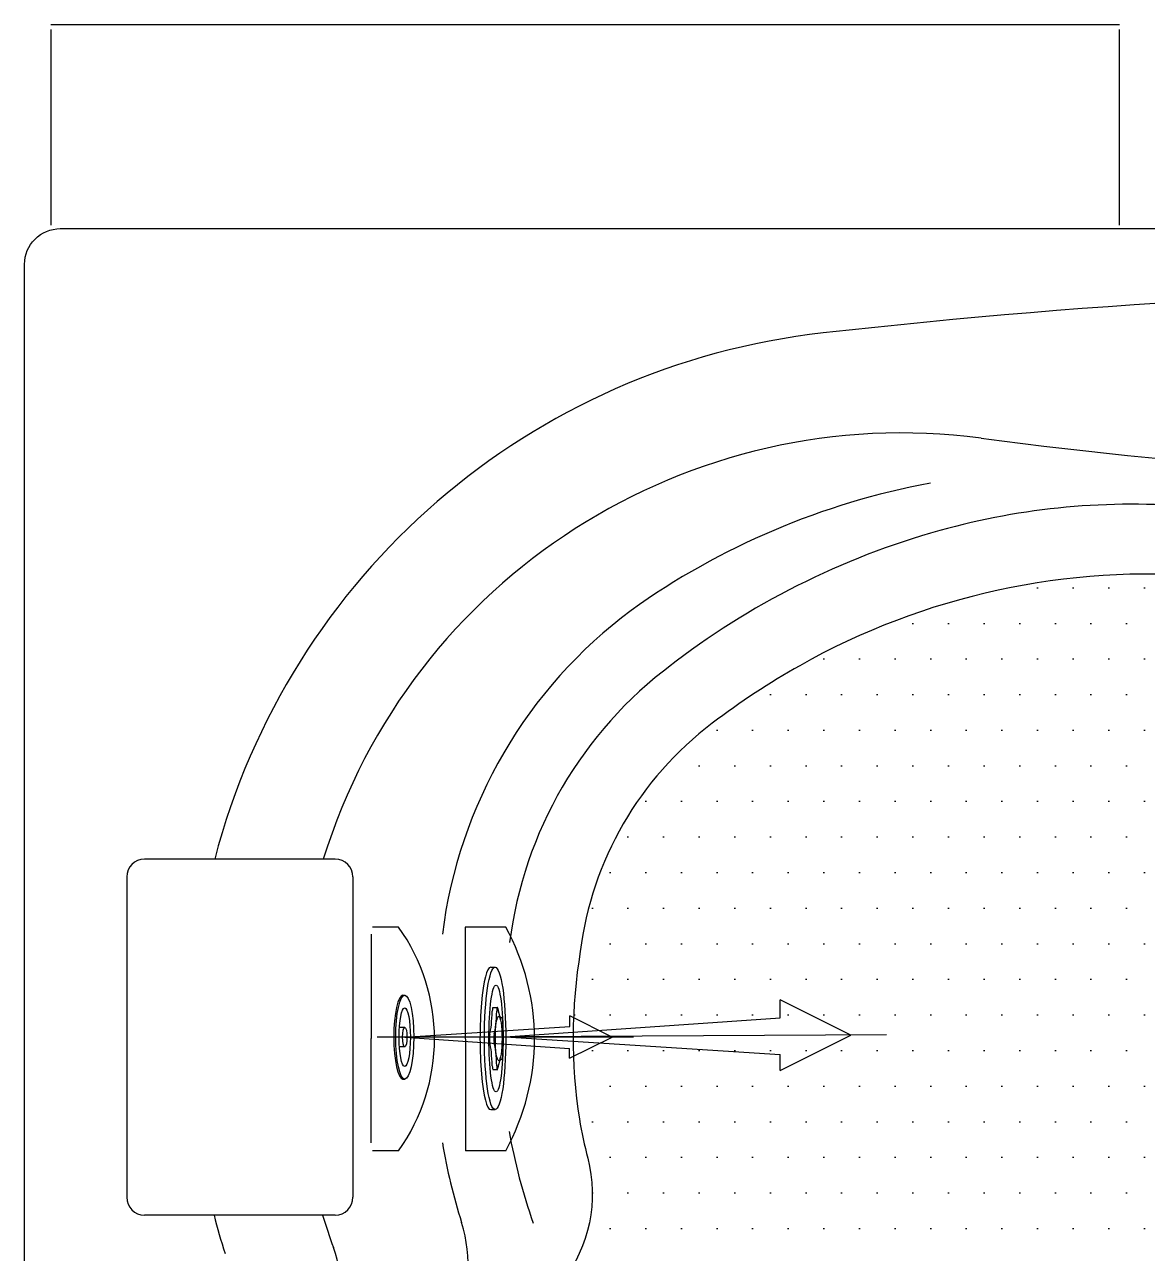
# Model space of a CAD drawing. Header units: millimetres. Extents: x -1273.34 to -1271.51, y 2239.52 to 2240.95.
# Drawn here: x -1273.338 to -1272.707, y 2240.258 to 2240.948 of the extents above; entities that cross this region are included whole.
import ezdxf

# ---------------------------------------------------------------- set-up
doc = ezdxf.new("R2010")
doc.units = ezdxf.units.MM
doc.linetypes.add('CENTER2', pattern=[1.125, 0.75, -0.125, 0.125, -0.125])
doc.layers.add('jacuzzi', color=1, linetype='Continuous')
doc.layers.add('LCOTA02', color=1, linetype='Continuous')

# ---------------------------------------------------------------- blocks, each defined once
blk = doc.blocks.new('*E5')
at = {"layer": 'LCOTA02', "extrusion": (0, 0, -1)}
for centre, start_param, end_param in [((-0.143, 1.566), -1.378279, 0), ((-0.128, -1.395), 3.141593, 4.519872)]:
    blk.add_ellipse(centre, major_axis=(-0.001, 0.268), ratio=0.15, start_param=start_param, end_param=end_param, dxfattribs=at)
blk = doc.blocks.new('A$C302A24D9')
at = {"layer": 'jacuzzi'}
for p, q in [((1.813, 1.017), (1.813, 1.61)), ((2.901, 1.017), (2.901, 1.61)), ((0, 1.229), (0, 1.017)), ((4.714, 1.229), (4.714, 1.017))]:
    blk.add_line(p, q, dxfattribs=at)
at = {"layer": 'jacuzzi', "extrusion": (0, 0, -1)}
for centre, major_axis, ratio, start_param, end_param in [((2.357, 1.229), (2.357, 0), 0.431953, 3.141593, 6.283185), ((2.357, 1.017), (2.357, 0), 0.431953, 3.141593, 9.424778), ((2.357, 1.017), (1.646, 0), 0.381644, 3.141593, 9.424778), ((2.357, 1.017), (0.544, 0), 0.461888, 1.570796326794896, 7.853981633974482)]:
    blk.add_ellipse(centre, major_axis=major_axis, ratio=ratio, start_param=start_param, end_param=end_param, dxfattribs=at)

msp = doc.modelspace()

# ---------------------------------------------------------------- hatches: boundary and pattern name
at = {"layer": 'jacuzzi'}
h = msp.add_hatch(dxfattribs=at)
h.set_pattern_fill('DOTS', color=256, scale=0.32, style=0)
h.set_pattern_definition([(0, (-1262.389126, 2236.751674), (0.01, 0.02), [0, -0.02])])
edge = h.paths.add_edge_path()
edge.add_arc((-1273.09914, 2240.29107), 0.08, -37.88, 14.54285, ccw=False)
edge.add_arc((-1272.83868, 2240.08844), 0.25, 142.12, 236.59142)
edge.add_arc((-1272.77295, 2240.18809), 0.36937, 236.59142, 281.96937)
edge.add_arc((-1272.42299, 2236.88393), 2.95549, 92.20227, 95.30703, ccw=False)
edge.add_arc((-1272.53848, 2239.8872), 0.05, 272.20227, 360.61685)
edge.add_arc((-1272.42299, 2239.88844), 0.0655, -0.59542, 180.61685, ccw=False)
edge.add_arc((-1272.30749, 2239.88724), 0.05, 179.40458, 267.80295)
edge.add_arc((-1272.42162, 2236.91257), 2.92686, 85.139, 87.80295, ccw=False)
edge.add_arc((-1272.1397, 2240.22747), 0.4, 265.139, 299.40293)
edge.add_arc((-1272.1512, 2240.24804), 0.42357, 299.3912, 307.17188)
edge.add_arc((-1272.00896, 2240.06321), 0.19035, 306.67076, 352.84825)
edge.add_arc((-1272.11438, 2240.08832), 0.29831, 350.58377, 373.45174)
edge.add_arc((-1271.74644, 2240.17632), 0.08, 142.23055, 193.45174, ccw=False)
edge.add_arc((-1272.0073, 2240.37844), 0.25, 322.23055, 416.59142)
edge.add_arc((-1272.07302, 2240.2788), 0.36937, 56.59142, 101.63405)
edge.add_arc((-1272.42436, 2243.55431), 2.92686, 265.139, 275.42768, ccw=False)
edge.add_arc((-1272.70627, 2240.23942), 0.4, 85.139, 119.40293)
edge.add_arc((-1272.69347, 2240.2167), 0.42608, 119.40293, 127.32118)
edge.add_arc((-1272.837, 2240.40367), 0.19037, 127.08428, 172.84714)
edge.add_arc((-1272.7316, 2240.37857), 0.29831, 170.58377, 188.78193)
edge.add_arc((-1272.76232, 2240.37844), 0.26797, 189.75826, 194.54285)

# ---------------------------------------------------------------- linework, layer by layer
for p, q in [((-1273.32316, 2240.94811), (-1272.72316, 2240.94811)), ((-1273.32324, 2240.94532), (-1273.32324, 2240.83532)), ((-1272.72324, 2240.94532), (-1272.72324, 2240.83532)), ((-1273.16355, 2240.47921), (-1273.27061, 2240.47921)), ((-1273.28061, 2240.46921), (-1273.28061, 2240.28921)), ((-1273.15355, 2240.46921), (-1273.15355, 2240.28921)), ((-1273.14337, 2240.4371), (-1273.14337, 2240.37844)), ((-1273.12791, 2240.44105), (-1273.14267, 2240.44105)), ((-1273.09054, 2240.44105), (-1273.09045, 2240.31537)), ((-1273.06778, 2240.44105), (-1273.09054, 2240.44105)), ((-1273.07623, 2240.41844), (-1273.07373, 2240.41844)), ((-1273.07496, 2240.39593), (-1273.07246, 2240.39593)), ((-1272.91359, 2240.38999), (-1272.91357, 2240.40014)), ((-1272.87394, 2240.38025), (-1272.91357, 2240.40014)), ((-1273.06797, 2240.37934), (-1272.91359, 2240.38999)), ((-1273.03182, 2240.38513), (-1273.03178, 2240.39122)), ((-1273.00806, 2240.37917), (-1273.03178, 2240.39122)), ((-1273.12448, 2240.37921), (-1273.03182, 2240.38513)), ((-1273.14337, 2240.31979), (-1273.14337, 2240.37844)), ((-1273.12448, 2240.37921), (-1273.0319, 2240.37285)), ((-1273.06797, 2240.37934), (-1272.91362, 2240.36952)), ((-1273.03194, 2240.36743), (-1273.00806, 2240.37917)), ((-1272.91363, 2240.36048), (-1272.87394, 2240.38025)), ((-1273.03194, 2240.36743), (-1273.0319, 2240.37285)), ((-1272.91363, 2240.36048), (-1272.91362, 2240.36952)), ((-1273.07496, 2240.36096), (-1273.07222, 2240.36096)), ((-1273.07623, 2240.33844), (-1273.07373, 2240.33844)), ((-1273.12791, 2240.31537), (-1273.14258, 2240.31537)), ((-1273.06778, 2240.31537), (-1273.09045, 2240.31537)), ((-1273.16355, 2240.27921), (-1273.27061, 2240.27921))]:
    msp.add_line(p, q, dxfattribs=at)
at = {"layer": 'jacuzzi', "linetype": 'CENTER2'}
for p, q in [((-1272.99605, 2240.37921), (-1273.14002, 2240.37921)), ((-1272.85392, 2240.38042), (-1273.09387, 2240.37921))]:
    msp.add_line(p, q, dxfattribs=at)
at = {"layer": 'jacuzzi', "color": 3}
msp.add_lwpolyline([(-1271.52799, 2239.63344), (-1273.31799, 2239.63344, -0.414214), (-1273.33799, 2239.65344), (-1273.33799, 2240.81344, -0.414214), (-1273.31799, 2240.83344), (-1271.52799, 2240.83344, -0.414214), (-1271.50799, 2240.81344), (-1271.50799, 2239.65344, -0.414214)], format="xyb", close=True, dxfattribs=at)
at = {"layer": 'jacuzzi'}
msp.add_lwpolyline([(-1273.02171, 2240.31116, -0.232812), (-1273.036, 2240.24195, 0.43726), (-1272.97633, 2239.87975, 0.200627), (-1272.69635, 2239.82675, -0.013548), (-1272.53656, 2239.83724, 0.406132), (-1272.48848, 2239.88774, -1.010635), (-1272.35749, 2239.88776, 0.40605), (-1272.30941, 2239.83728, -0.011624), (-1272.1736, 2239.82891, 0.150629), (-1271.94332, 2239.87899, 0.033963), (-1271.89527, 2239.91053, 0.204259), (-1271.82008, 2240.03951, 0.100113), (-1271.82425, 2240.15771, -0.227292), (-1271.80968, 2240.22532, 0.436686), (-1271.86965, 2240.58714, 0.199106), (-1272.14751, 2240.64058, -0.044923), (-1272.67238, 2240.63798, 0.150629), (-1272.90265, 2240.5879, 0.034564), (-1272.95179, 2240.55554, 0.202375), (-1273.02589, 2240.42738, 0.079572), (-1273.02642, 2240.33303, 0.02088)], format="xyb", close=True, dxfattribs=at)
for centre, radius, start, end in [((-1272.42299, 2236.58941), 4.21135, 83.64034, 96.35966), ((-1272.8453, 2240.37844), 0.39885, 96.35966, 165.36666), ((-1272.8453, 2240.37844), 0.34019, 82.49252, 162.7711), ((-1272.42299, 2243.58296), 2.89203, 262.49252, 270), ((-1272.7528, 2240.27705), 0.42038, 100.48668, 125.57032), ((-1272.7163, 2240.2786), 0.4, 84.90711, 105.61671), ((-1272.70479, 2240.23743), 0.44275, 105.61671, 127.82813), ((-1272.83702, 2240.40368), 0.26844, 126.67076, 172.84825), ((-1272.83702, 2240.40368), 0.23035, 126.67076, 172.84825), ((-1273.27061, 2240.46921), 0.01, 90, 180), ((-1273.16355, 2240.46921), 0.01, 0, 90), ((-1273.21595, 2240.37821), 0.10816, 324.48056, 35.51944), ((-1273.182, 2240.37821), 0.13037, 331.18286, 28.81714), ((-1272.76232, 2240.37844), 0.34606, 189.75826, 197.38206), ((-1272.76232, 2240.37844), 0.30797, 189.75826, 199.67578), ((-1273.27061, 2240.28921), 0.01, 180, 270), ((-1273.16355, 2240.28921), 0.01, 270, 0), ((-1272.8453, 2240.37844), 0.39885, 194.40734, 197.62653), ((-1272.8453, 2240.37844), 0.34019, 196.96054, 200.18668), ((-1273.16892, 2240.25116), 0.08, 333.76978, 17.38206), ((-1273.23968, 2240.23344), 0.08, 339.81332, 20.18668)]:
    msp.add_arc(centre, radius, start, end, dxfattribs=at)
for centre, major_axis, ratio, start_param, end_param in [((-1273.07623, 2240.37844), (0, 0.04), 0.15, 0, 3.141593), ((-1273.07373, 2240.37844), (0, 0.04), 0.15, -1.570796, 4.712389), ((-1273.07323, 2240.37844), (0, 0.03), 0.133333, 4.712389, 10.995574), ((-1273.07246, 2240.39325), (0, 0.00268), 0.15, -0.74996, 1.378279), ((-1273.07815, 2240.3974), (0, 0.019), 0.15, 3.648269, 4.519872), ((-1273.07565, 2240.3974), (0, 0.019), 0.15, 3.648269, 4.519872), ((-1273.07173, 2240.37844), (0, 0.0125), 0.15, -1.570796, 4.712389), ((-1273.07024, 2240.40912), (0, 0.019), 0.15, 2.391632, 3.263235), ((-1273.06984, 2240.3876), (0, 0.00268), 0.15, 4.276588, 6.404827), ((-1273.0669, 2240.37844), (0, 0.019), 0.15, 1.134995, 2.006598), ((-1273.07657, 2240.37844), (0, 0.00268), 0.15, 0.506677, 2.634916), ((-1273.07815, 2240.35949), (0, 0.019), 0.15, -1.378279, -0.506677), ((-1273.07407, 2240.37844), (0, 0.00268), 0.15, 0.506677, 2.634916), ((-1273.07565, 2240.35949), (0, 0.019), 0.15, -1.378279, -0.506677), ((-1273.06984, 2240.36929), (0, 0.00268), 0.15, 3.019951, 5.14819), ((-1273.07246, 2240.36364), (0, 0.00268), 0.15, 1.763314, 3.891553), ((-1273.07024, 2240.34777), (0, 0.019), 0.15, -0.121642, 0.74996)]:
    msp.add_ellipse(centre, major_axis=major_axis, ratio=ratio, start_param=start_param, end_param=end_param, dxfattribs=at)

# ---------------------------------------------------------------- block references
at = {"layer": 'jacuzzi', "extrusion": (0, 0, -1), "xscale": 0.01000000000021828, "yscale": 0.005000000000109139, "zscale": -0.009999999999999403, "rotation": 270}
msp.add_blockref('A$C302A24D9', (1273.1194, 2240.40278), dxfattribs=at)
at = {"layer": 'jacuzzi', "xscale": -0.009999999999991308, "yscale": 0.01000000000021828, "zscale": 0.009999999999999403, "rotation": 180.2891597680079}
msp.add_blockref('*E5', (-1273.0736, 2240.37931), dxfattribs=at)

doc.saveas('drawing.dxf')
